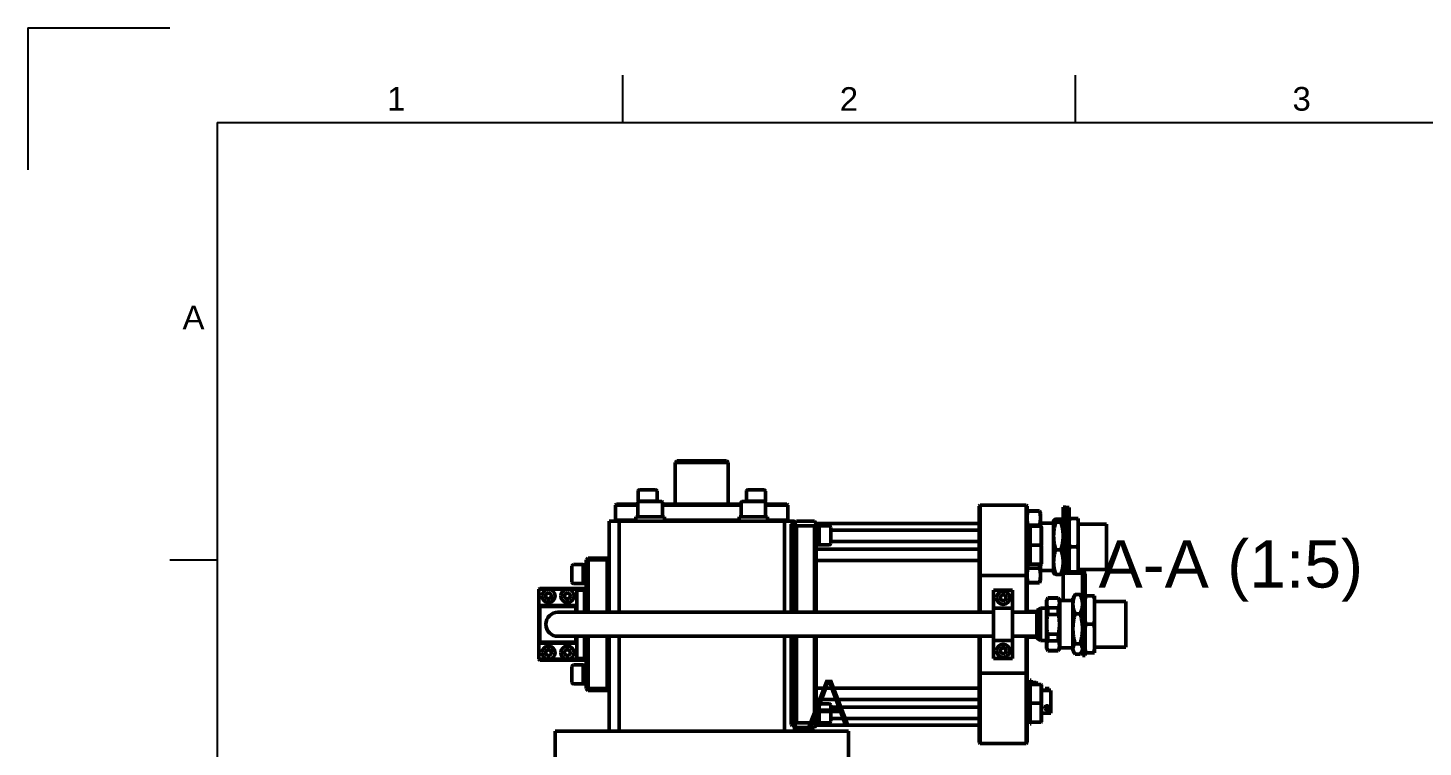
# Model space of a CAD drawing. Header units: millimetres. Extents: x 0 to 594, y 0 to 420.
# Drawn here: x 0 to 147.4, y 344 to 420 of the extents above; entities that cross this region are included whole.
import ezdxf
from ezdxf.enums import TextEntityAlignment as Align

# ---------------------------------------------------------------- set-up
doc = ezdxf.new("R2010")
doc.units = ezdxf.units.MM
doc.header["$LTSCALE"] = 0.75
for name, color, linetype, lineweight in [('Border', 7, 'Continuous', 25), ('Section Lines', 7, 'Continuous', 25), ('View Labels', 7, 'Continuous', 25), ('Visible', 7, 'Continuous', 50)]:
    doc.layers.add(name, color=color, linetype=linetype, lineweight=lineweight)
doc.styles.add('FusionTitle', font='')
doc.styles.get("Standard").update_dxf_attribs({"font": 'arial.ttf'})
doc.styles.get('FusionTitle').set_extended_font_data('Arial Unicode MS')

# ---------------------------------------------------------------- blocks, each defined once
blk = doc.blocks.new('ISO_A2_SHEET')
at = {"layer": 'Border'}
for p, q in [((0, 420), (15, 420)), ((0, 420), (0, 405)), ((62.8335, 415), (62.8335, 410)), ((110.6668, 415), (110.6668, 410)), ((20, 410), (584, 410)), ((20, 410), (20, 10)), ((15, 363.75), (20, 363.75))]:
    blk.add_line(p, q, dxfattribs=at)
at = {"layer": 'Border', "style": 'FusionTitle'}
for s, p in [('1', (38.91685, 412.5)), ('2', (86.75015, 412.5)), ('3', (134.58345, 412.5)), ('A', (17.5, 389.375))]:
    blk.add_text(s, height=2.5, dxfattribs=at).set_placement(p, align=Align.MIDDLE)

msp = doc.modelspace()

# ---------------------------------------------------------------- linework, layer by layer
at = {"layer": 'Visible'}
for p, q in [((68.6, 374.24), (68.4, 374.04)), ((68.4, 374.04), (74, 374.04)), ((68.4, 369.64), (68.4, 374.04)), ((68.6, 374.24), (73.8, 374.24)), ((73.8, 374.24), (74, 374.04)), ((74, 369.64), (74, 374.04)), ((64.47, 369.96), (64.47, 371.01)), ((64.62, 371.16), (66.32, 371.16)), ((66.47, 369.96), (66.47, 371.01)), ((75.92, 369.96), (75.92, 371.01)), ((76.07, 371.16), (77.77, 371.16)), ((77.92, 369.96), (77.92, 371.01)), ((62.2, 369.64), (62.1, 369.54)), ((62.1, 369.54), (64.45, 369.54)), ((62.1, 367.94), (62.1, 369.54)), ((62.2, 369.64), (64.45, 369.64)), ((64.45, 368.32), (64.45, 369.84)), ((64.47, 369.96), (66.47, 369.96)), ((64.48, 369.96), (64.48, 369.91)), ((64.53, 369.92), (66.97, 369.92)), ((66.46, 369.96), (66.46, 369.92)), ((67.05, 368.32), (67.05, 369.84)), ((67.05, 369.64), (75.35, 369.64)), ((67.05, 369.54), (75.35, 369.54)), ((75.35, 368.32), (75.35, 369.84)), ((75.43, 369.92), (77.87, 369.92)), ((75.92, 369.96), (77.92, 369.96)), ((75.94, 369.96), (75.94, 369.92)), ((77.91, 369.96), (77.91, 369.91)), ((77.95, 368.32), (77.95, 369.84)), ((77.95, 369.64), (80.2, 369.64)), ((77.95, 369.54), (80.3, 369.54)), ((80.2, 369.64), (80.3, 369.54)), ((80.3, 367.94), (80.3, 369.54)), ((100.5, 369.44), (100.6, 369.54)), ((100.5, 362.07), (100.5, 369.44)), ((100.6, 369.54), (100.6, 362.09)), ((100.6, 369.54), (105.48, 369.54)), ((105.48, 369.54), (105.48, 362.09)), ((105.58, 369.44), (105.48, 369.54)), ((105.58, 369.44), (105.58, 362.07)), ((105.58, 368.64), (105.66, 368.94)), ((105.66, 368.94), (105.66, 368.92)), ((105.66, 368.94), (106.89, 368.94)), ((105.66, 368.92), (106.89, 368.92)), ((106.89, 368.94), (106.89, 368.92)), ((106.98, 368.64), (106.89, 368.94)), ((106.98, 368.64), (106.98, 368.17)), ((109.38, 368.63), (109.38, 369.34)), ((109.38, 369.34), (109.68, 369.34)), ((109.38, 368.63), (109.38, 363.19)), ((109.68, 368.63), (109.68, 369.34)), ((110.02, 369.3), (109.68, 369.3)), ((109.68, 368.63), (109.68, 363.19)), ((110.02, 362.49), (110.02, 369.3)), ((61.4, 367.84), (61.4, 358.21)), ((62.47, 367.84), (61.4, 367.84)), ((62.1, 367.94), (64.24, 367.94)), ((62.2, 367.84), (62.1, 367.94)), ((62.47, 367.84), (62.47, 358.21)), ((62.47, 367.84), (79.93, 367.84)), ((64.24, 368.32), (67.25, 368.32)), ((64.24, 368.32), (64.24, 367.84)), ((67.25, 368.32), (67.25, 367.84)), ((67.25, 367.94), (75.14, 367.94)), ((75.14, 368.32), (78.15, 368.32)), ((75.14, 368.32), (75.14, 367.84)), ((78.15, 368.32), (78.15, 367.84)), ((78.15, 367.94), (80.3, 367.94)), ((79.93, 367.84), (79.93, 358.21)), ((79.93, 367.84), (81, 367.84)), ((80.2, 367.84), (80.3, 367.94)), ((80.64, 367.54), (81, 367.54)), ((80.64, 367.54), (80.64, 358.21)), ((81, 367.64), (80.76, 367.64)), ((81.2, 367.84), (81, 367.64)), ((81, 367.84), (81, 367.64)), ((81.2, 367.34), (81, 367.54)), ((81, 367.54), (81, 358.21)), ((81.2, 367.84), (83.1, 367.84)), ((83.1, 367.34), (81.2, 367.34)), ((81.2, 367.34), (81.2, 358.21)), ((83.3, 367.64), (83.1, 367.84)), ((83.1, 367.34), (83.3, 367.54)), ((83.1, 367.34), (83.1, 358.21)), ((83.3, 367.54), (83.3, 367.64)), ((83.3, 367.59), (100.5, 367.59)), ((83.3, 367.54), (83.3, 358.21)), ((83.62, 367.34), (83.62, 365.34)), ((83.62, 367.34), (84.67, 367.34)), ((84.82, 367.19), (84.82, 365.49)), ((105.58, 367.29), (105.9, 367.29)), ((105.66, 367.42), (105.66, 367.29)), ((106.89, 367.42), (105.66, 367.42)), ((105.9, 367.3), (105.9, 365.3)), ((105.9, 367.3), (107.06, 367.3)), ((106.89, 367.42), (106.89, 367.3)), ((106.98, 368.17), (106.98, 367.3)), ((106.98, 367.64), (108.38, 367.64)), ((107.06, 367.3), (107.06, 365.3)), ((107.1, 367.26), (107.06, 367.3)), ((107.1, 367.26), (107.1, 365.34)), ((108.38, 367.91), (108.38, 367.93)), ((108.38, 367.9), (108.38, 367.91)), ((108.38, 366.28), (108.38, 367.9)), ((109.13, 368.06), (108.62, 368.06)), ((108.62, 367.74), (109.13, 367.74)), ((109.38, 367.91), (109.37, 367.93)), ((110.12, 368.14), (110.02, 368.14)), ((110.88, 368.14), (110.12, 368.14)), ((110.98, 368.14), (110.88, 368.14)), ((110.98, 368.14), (110.98, 367.81)), ((110.98, 367.81), (110.98, 365.47)), ((110.98, 367.54), (113.98, 367.54)), ((113.98, 367.54), (113.98, 362.74)), ((84.82, 366.9), (100.5, 366.9)), ((84.82, 365.7), (100.5, 365.7)), ((108.38, 363.52), (108.38, 366.28)), ((83.3, 365.35), (83.62, 365.35)), ((83.3, 364.9), (100.5, 364.9)), ((83.62, 365.34), (84.67, 365.34)), ((105.58, 365.31), (105.73, 365.31)), ((105.58, 365.29), (105.9, 365.29)), ((105.9, 365.3), (105.9, 363.3)), ((105.9, 365.3), (107.06, 365.3)), ((107.1, 365.34), (107.06, 365.3)), ((107.06, 365.3), (107.06, 363.3)), ((107.1, 365.26), (107.06, 365.3)), ((107.1, 365.26), (107.1, 363.34)), ((108.62, 364.82), (109.13, 364.82)), ((110.12, 365.14), (110.88, 365.14)), ((110.98, 365.47), (110.98, 364.81)), ((110.98, 364.81), (110.98, 362.49)), ((57.48, 361.4), (57.48, 363.1)), ((58.68, 363.25), (57.63, 363.25)), ((58.68, 361.25), (58.68, 363.25)), ((59, 363.74), (59.1, 363.84)), ((59, 358.21), (59, 363.74)), ((59.2, 363.94), (59.1, 363.84)), ((59.1, 363.84), (59.2, 363.74)), ((59.2, 363.94), (61.2, 363.94)), ((61.2, 363.74), (59.2, 363.74)), ((59.2, 363.74), (59.2, 358.21)), ((61.3, 363.84), (61.2, 363.94)), ((61.2, 363.74), (61.3, 363.84)), ((61.2, 358.21), (61.2, 363.74)), ((61.3, 363.84), (61.4, 363.74)), ((83.3, 363.7), (100.5, 363.7)), ((105.58, 363.31), (105.9, 363.31)), ((105.66, 363.31), (105.66, 362.87)), ((105.66, 362.87), (106.89, 362.87)), ((105.9, 363.3), (107.06, 363.3)), ((106.89, 363.3), (106.89, 362.87)), ((106.98, 363.3), (106.98, 362.12)), ((106.98, 362.64), (108.38, 362.64)), ((107.1, 363.34), (107.06, 363.3)), ((108.38, 362.37), (108.38, 363.52)), ((109.68, 363.19), (109.38, 363.19)), ((109.38, 363.19), (109.38, 363.05)), ((109.38, 363.05), (109.38, 359.44)), ((109.39, 362.91), (109.68, 362.91)), ((109.39, 362.49), (109.39, 362.91)), ((109.68, 363.19), (109.68, 362.91)), ((109.68, 362.91), (109.68, 362.49)), ((110.98, 362.74), (113.98, 362.74)), ((58.68, 361.25), (57.63, 361.25)), ((58.68, 361.26), (59, 361.26)), ((100.5, 358.21), (100.5, 362.07)), ((100.6, 362.09), (105.48, 362.09)), ((100.6, 362.09), (100.6, 358.21)), ((105.48, 362.09), (105.48, 358.21)), ((105.58, 358.21), (105.58, 362.07)), ((105.58, 361.65), (105.66, 361.34)), ((105.66, 361.37), (105.66, 361.34)), ((106.89, 361.37), (105.66, 361.37)), ((105.66, 361.34), (106.89, 361.34)), ((106.98, 361.65), (106.89, 361.34)), ((106.89, 361.37), (106.89, 361.34)), ((106.98, 362.12), (106.98, 361.65)), ((108.38, 362.37), (108.38, 362.36)), ((109.13, 362.22), (108.62, 362.22)), ((109.38, 362.37), (109.37, 362.36)), ((109.39, 362.49), (109.68, 362.49)), ((109.78, 362.49), (111.32, 362.49)), ((111.32, 362.33), (109.78, 362.33)), ((111.42, 359.6), (111.42, 362.27)), ((111.72, 362.27), (111.72, 359.94)), ((54.1, 360.74), (54, 360.64)), ((58, 360.64), (54, 360.64)), ((54, 360.64), (54, 358.94)), ((57.9, 360.74), (54.1, 360.74)), ((54.82, 360.24), (54.65, 359.94)), ((54.65, 359.94), (54.82, 359.64)), ((55.17, 360.24), (54.82, 360.24)), ((55.34, 359.94), (55.17, 360.24)), ((55.17, 359.64), (55.34, 359.94)), ((56.82, 360.24), (56.65, 359.94)), ((56.65, 359.94), (56.82, 359.64)), ((57.17, 360.24), (56.82, 360.24)), ((57.34, 359.94), (57.17, 360.24)), ((57.17, 359.64), (57.34, 359.94)), ((58, 360.64), (57.9, 360.74)), ((57.9, 360.74), (58.8, 360.74)), ((58, 358.94), (58, 360.64)), ((58.8, 360.54), (58, 360.54)), ((58.9, 360.64), (58.8, 360.74)), ((58.8, 360.54), (58.9, 360.64)), ((58.8, 360.54), (58.8, 358.21)), ((59, 360.54), (58.9, 360.64)), ((102.04, 360.54), (102.04, 359.28)), ((102.04, 360.54), (104.04, 360.54)), ((102.86, 360.04), (102.69, 359.74)), ((102.69, 359.74), (102.86, 359.44)), ((103.21, 360.04), (102.86, 360.04)), ((103.38, 359.74), (103.21, 360.04)), ((103.21, 359.44), (103.38, 359.74)), ((104.04, 360.54), (104.04, 359.28)), ((107.62, 359.49), (107.76, 359.74)), ((107.76, 359.74), (107.76, 359.71)), ((107.76, 359.74), (108.87, 359.74)), ((107.76, 359.71), (108.87, 359.71)), ((108.87, 359.74), (108.87, 359.71)), ((109.02, 359.49), (108.87, 359.74)), ((110.42, 359.71), (110.52, 359.9)), ((110.42, 359.07), (110.42, 359.71)), ((110.66, 360.1), (111.17, 360.1)), ((111.42, 359.71), (111.31, 359.9)), ((111.72, 359.61), (111.72, 359.94)), ((111.82, 359.94), (111.72, 359.94)), ((111.82, 359.94), (112.58, 359.94)), ((112.68, 359.94), (112.58, 359.94)), ((112.68, 359.61), (112.68, 359.94)), ((54, 358.94), (54.1, 358.84)), ((54, 358.94), (58, 358.94)), ((54, 358.94), (54, 354.94)), ((54.1, 358.84), (57.9, 358.84)), ((54.1, 358.84), (54.1, 355.04)), ((54.82, 359.64), (55.17, 359.64)), ((56.82, 359.64), (57.17, 359.64)), ((57.9, 358.84), (58, 358.94)), ((57.9, 358.21), (57.9, 358.84)), ((58, 358.21), (58, 358.94)), ((102.04, 359.28), (102.04, 358.64)), ((102.04, 355.24), (102.04, 358.64)), ((104.04, 358.64), (102.04, 358.64)), ((102.86, 359.44), (103.21, 359.44)), ((104.04, 359.28), (104.04, 358.64)), ((104.04, 358.64), (104.04, 355.24)), ((106.62, 358.3), (105.58, 358.3)), ((106.62, 358.42), (107, 358.64)), ((106.62, 355.46), (106.62, 358.42)), ((107, 358.64), (107, 355.24)), ((107, 358.64), (107.62, 358.64)), ((107.62, 359.49), (107.62, 354.39)), ((107.76, 358.67), (107.76, 357.98)), ((108.87, 358.67), (107.76, 358.67)), ((108.87, 358.67), (108.87, 357.98)), ((109.02, 359.49), (109.02, 354.39)), ((109.02, 359.44), (110.42, 359.44)), ((110.42, 356.47), (110.42, 359.07)), ((111.42, 353.63), (111.42, 359.6)), ((111.72, 359.61), (111.72, 359.41)), ((111.72, 353.63), (111.72, 359.41)), ((112.68, 359.61), (112.68, 357.27)), ((112.68, 359.34), (116.02, 359.34)), ((116.02, 359.34), (116.02, 354.54)), ((63.6, 358.21), (56, 358.21)), ((63.6, 358.21), (102.04, 358.21)), ((104.04, 358.21), (106.62, 358.21)), ((107.76, 357.98), (108.87, 357.98)), ((110.66, 358.05), (111.17, 358.05)), ((111.82, 356.94), (112.58, 356.94)), ((112.68, 356.61), (112.68, 357.27)), ((56, 355.67), (63.6, 355.67)), ((57.9, 355.04), (57.9, 355.67)), ((58, 354.94), (58, 355.67)), ((58.8, 355.67), (58.8, 353.34)), ((59, 350.14), (59, 355.67)), ((59.2, 355.67), (59.2, 350.14)), ((61.2, 350.14), (61.2, 355.67)), ((61.4, 355.67), (61.4, 345.64)), ((62.47, 355.67), (62.47, 345.64)), ((63.6, 355.67), (102.04, 355.67)), ((79.93, 355.67), (79.93, 345.64)), ((80.64, 355.67), (80.64, 346.34)), ((81, 355.67), (81, 346.34)), ((81.2, 355.67), (81.2, 346.54)), ((83.1, 355.67), (83.1, 346.54)), ((83.3, 355.67), (83.3, 346.34)), ((100.5, 351.82), (100.5, 355.67)), ((100.6, 355.67), (100.6, 351.79)), ((104.04, 355.67), (106.62, 355.67)), ((105.48, 355.67), (105.48, 351.79)), ((105.58, 351.82), (105.58, 355.67)), ((106.62, 355.58), (105.58, 355.58)), ((106.62, 355.46), (107, 355.24)), ((107.76, 355.9), (107.76, 355.21)), ((108.87, 355.9), (107.76, 355.9)), ((108.87, 355.9), (108.87, 355.21)), ((110.42, 354.34), (110.42, 356.47)), ((112.68, 356.61), (112.68, 354.27)), ((54.1, 355.04), (54, 354.94)), ((58, 354.94), (54, 354.94)), ((54, 354.94), (54, 353.24)), ((57.9, 355.04), (54.1, 355.04)), ((54.82, 354.24), (54.65, 353.94)), ((54.65, 353.94), (54.82, 353.64)), ((55.17, 354.24), (54.82, 354.24)), ((55.34, 353.94), (55.17, 354.24)), ((55.17, 353.64), (55.34, 353.94)), ((56.82, 354.24), (56.65, 353.94)), ((56.65, 353.94), (56.82, 353.64)), ((57.17, 354.24), (56.82, 354.24)), ((57.34, 353.94), (57.17, 354.24)), ((57.17, 353.64), (57.34, 353.94)), ((58, 354.94), (57.9, 355.04)), ((58, 353.24), (58, 354.94)), ((102.04, 355.24), (104.04, 355.24)), ((102.04, 355.24), (102.04, 354.6)), ((102.04, 354.6), (102.04, 353.34)), ((102.86, 354.44), (102.69, 354.14)), ((102.69, 354.14), (102.86, 353.84)), ((103.21, 354.44), (102.86, 354.44)), ((102.86, 353.84), (103.21, 353.84)), ((103.38, 354.14), (103.21, 354.44)), ((103.21, 353.84), (103.38, 354.14)), ((104.04, 355.24), (104.04, 354.6)), ((104.04, 354.6), (104.04, 353.34)), ((107, 355.24), (107.62, 355.24)), ((107.62, 354.39), (107.76, 354.14)), ((107.76, 355.21), (108.87, 355.21)), ((107.76, 354.17), (107.76, 354.14)), ((108.87, 354.17), (107.76, 354.17)), ((107.76, 354.14), (108.87, 354.14)), ((109.02, 354.39), (108.87, 354.14)), ((108.87, 354.17), (108.87, 354.14)), ((109.02, 354.44), (110.42, 354.44)), ((110.42, 354.17), (110.42, 354.34)), ((110.42, 354.17), (110.52, 353.99)), ((111.17, 354.89), (110.66, 354.89)), ((111.42, 354.17), (111.31, 353.99)), ((111.72, 353.94), (111.82, 353.94)), ((111.82, 353.94), (112.58, 353.94)), ((112.58, 353.94), (112.68, 353.94)), ((112.68, 354.54), (116.02, 354.54)), ((112.68, 353.94), (112.68, 354.27)), ((54, 353.24), (54.1, 353.14)), ((54, 353.24), (58, 353.24)), ((54.1, 353.14), (57.9, 353.14)), ((54.82, 353.64), (55.17, 353.64)), ((56.82, 353.64), (57.17, 353.64)), ((57.48, 350.79), (57.48, 352.49)), ((58.68, 352.64), (57.63, 352.64)), ((57.9, 353.14), (58, 353.24)), ((58.8, 353.14), (57.9, 353.14)), ((58, 353.34), (58.8, 353.34)), ((58.68, 350.64), (58.68, 352.64)), ((58.9, 353.24), (58.8, 353.34)), ((58.8, 353.14), (58.9, 353.24)), ((59, 353.34), (58.9, 353.24)), ((102.04, 353.34), (104.04, 353.34)), ((111.17, 353.79), (110.66, 353.79)), ((111.42, 353.63), (111.72, 353.63)), ((100.5, 344.44), (100.5, 351.82)), ((100.6, 351.79), (100.6, 344.34)), ((105.48, 351.79), (100.6, 351.79)), ((105.48, 351.79), (105.48, 344.34)), ((105.58, 351.82), (105.58, 344.44)), ((105.89, 350.57), (105.89, 351.03)), ((105.99, 351.03), (105.89, 351.03)), ((105.99, 351.03), (105.99, 350.59)), ((58.68, 350.64), (57.63, 350.64)), ((58.68, 350.65), (59, 350.65)), ((59.1, 350.04), (59, 350.14)), ((59.2, 350.14), (59.1, 350.04)), ((59.1, 350.04), (59.2, 349.94)), ((59.2, 350.14), (61.2, 350.14)), ((61.2, 349.94), (59.2, 349.94)), ((61.3, 350.04), (61.2, 350.14)), ((61.2, 349.94), (61.3, 350.04)), ((61.4, 350.14), (61.3, 350.04)), ((83.3, 350.19), (100.5, 350.19)), ((105.89, 350.81), (105.58, 350.81)), ((105.58, 350.57), (105.9, 350.57)), ((105.9, 350.59), (105.9, 348.59)), ((105.9, 350.59), (107.06, 350.59)), ((105.99, 350.78), (106.52, 350.78)), ((106.59, 350.71), (106.59, 350.59)), ((107.06, 350.59), (107.06, 348.59)), ((107.1, 350.55), (107.06, 350.59)), ((107.1, 350.55), (107.1, 348.63)), ((107.49, 349.94), (107.1, 349.94)), ((107.49, 350.14), (107.89, 350.14)), ((107.49, 349.94), (107.49, 350.14)), ((107.89, 349.94), (107.89, 350.14)), ((108.09, 349.94), (107.89, 349.94)), ((108.09, 349.94), (108.09, 347.54)), ((83.3, 348.99), (100.5, 348.99)), ((83.62, 348.54), (83.62, 346.54)), ((83.62, 348.54), (84.67, 348.54)), ((84.82, 348.39), (84.82, 346.69)), ((84.82, 348.19), (100.5, 348.19)), ((105.58, 348.6), (105.9, 348.6)), ((105.75, 348.58), (105.9, 348.58)), ((105.89, 348.6), (105.89, 348.58)), ((105.9, 348.59), (105.9, 346.59)), ((105.9, 348.59), (107.06, 348.59)), ((107.1, 348.63), (107.06, 348.59)), ((107.06, 348.59), (107.06, 346.59)), ((107.1, 348.55), (107.06, 348.59)), ((107.1, 348.55), (107.1, 346.63)), ((107.49, 348.14), (107.49, 348.04)), ((107.89, 348.14), (107.89, 348.04)), ((81.2, 346.54), (81, 346.34)), ((81.2, 346.54), (83.1, 346.54)), ((83.3, 346.34), (83.1, 346.54)), ((83.3, 346.55), (83.62, 346.55)), ((83.62, 346.54), (84.67, 346.54)), ((84.82, 346.99), (100.5, 346.99)), ((105.58, 346.6), (105.9, 346.6)), ((105.89, 346.6), (105.89, 346.43)), ((105.99, 346.43), (105.89, 346.43)), ((105.9, 346.59), (107.06, 346.59)), ((105.99, 346.59), (105.99, 346.43)), ((107.1, 346.63), (107.06, 346.59)), ((108.09, 347.54), (107.1, 347.54)), ((55.7, 345.64), (86.7, 345.64)), ((55.7, 342.68), (55.7, 345.64)), ((81, 346.34), (80.64, 346.34)), ((80.76, 346.24), (81, 346.24)), ((81.2, 346.04), (81, 346.24)), ((81, 346.24), (81, 345.64)), ((83.1, 346.04), (81.2, 346.04)), ((83.1, 346.04), (83.3, 346.24)), ((83.3, 346.24), (83.3, 346.34)), ((83.3, 346.29), (100.5, 346.29)), ((86.7, 342.68), (86.7, 345.64)), ((100.5, 344.44), (100.6, 344.34)), ((100.6, 344.34), (105.48, 344.34)), ((105.58, 344.44), (105.48, 344.34))]:
    msp.add_line(p, q, dxfattribs=at)
at = {"layer": 'Visible', "extrusion": (0, 0, -1)}
for centre in [(-55, 359.94), (-57, 359.94), (-103.04, 359.74), (-55, 353.94), (-57, 353.94), (-103.04, 354.14)]:
    msp.add_circle(centre, 0.7, dxfattribs=at)
for centre, radius, start, end in [((-64.62, 371.01), 0.15, 0, 90), ((-66.32, 371.01), 0.15, 90, 180), ((-76.07, 371.01), 0.15, 0, 90), ((-77.77, 371.01), 0.15, 90, 180), ((-64.53, 369.84), 0.08, 0, 90), ((-66.97, 369.84), 0.08, 90, 180), ((-75.43, 369.84), 0.08, 0, 90), ((-77.87, 369.84), 0.08, 90, 180), ((-84.67, 367.19), 0.15, 90, 180), ((-84.67, 365.49), 0.15, 180, 270), ((-57.63, 363.1), 0.15, 0, 90), ((-57.63, 361.4), 0.15, 270, 0), ((-55, 359.94), 0.3, 330, 30), ((-55, 359.94), 0.3, 210, 270), ((-55, 359.94), 0.3, 150, 210), ((-57, 359.94), 0.3, 330, 30), ((-57, 359.94), 0.3, 210, 270), ((-57, 359.94), 0.3, 150, 210), ((-103.04, 359.74), 0.3, 330, 30), ((-103.04, 359.74), 0.3, 150, 210), ((-103.04, 359.74), 0.3, 210, 270), ((-55, 353.94), 0.3, 330, 30), ((-55, 353.94), 0.3, 150, 210), ((-57, 353.94), 0.3, 330, 30), ((-57, 353.94), 0.3, 150, 210), ((-103.04, 354.14), 0.3, 330, 30), ((-103.04, 354.14), 0.3, 210, 270), ((-103.04, 354.14), 0.3, 150, 210), ((-55, 353.94), 0.3, 210, 270), ((-57, 353.94), 0.3, 210, 270), ((-57.63, 352.49), 0.15, 0, 90), ((-57.63, 350.79), 0.15, 270, 0), ((-106.52, 350.71), 0.075, 90, 180), ((-84.67, 348.39), 0.15, 90, 180), ((-84.67, 346.69), 0.15, 180, 270)]:
    msp.add_arc(centre, radius, start, end, dxfattribs=at)
at = {"layer": 'Visible'}
for centre, radius, start, end in [((55, 359.94), 0.3, 90, 150), ((55, 359.94), 0.3, 210, 270), ((55, 359.94), 0.3, 30, 90), ((57, 359.94), 0.3, 90, 150), ((57, 359.94), 0.3, 210, 270), ((57, 359.94), 0.3, 30, 90), ((103.04, 359.74), 0.3, 90, 150), ((103.04, 359.74), 0.3, 30, 90), ((103.04, 359.74), 0.3, 210, 270), ((56, 356.94), 1.27, 90, 270), ((55, 353.94), 0.3, 90, 150), ((55, 353.94), 0.3, 30, 90), ((57, 353.94), 0.3, 90, 150), ((57, 353.94), 0.3, 30, 90), ((103.04, 354.14), 0.3, 90, 150), ((103.04, 354.14), 0.3, 210, 270), ((103.04, 354.14), 0.3, 30, 90), ((55, 353.94), 0.3, 210, 270), ((57, 353.94), 0.3, 210, 270), ((107.69, 351.13), 1.2, 260.4292, 279.5708)]:
    msp.add_arc(centre, radius, start, end, dxfattribs=at)
for centre, major_axis, ratio, start_param, end_param in [((76.92, 369.96), (0, 1.71), 0.57735, 1.570796, 1.594173), ((66.94, 375.23), (17.5, 0), 0.707107, -0.670606, -0.66033), ((83.62, 366.34), (-1.71, 0), 0.57735, -1.570796, -1.382693), ((105.58, 366.3), (-1.71, 0.13), 0.572955, 1.701551, 1.802043), ((59, 362.25), (1.71, 0), 0.57735, 1.570796, 1.7589), ((109.78, 363.05), (0, 0.555), 0.720896, 1.570796, 1.823477), ((109.78, 362.55), (-0.1, 0), 0.555939, 0, 1.570796), ((59, 351.64), (-1.71, 0), 0.57735, -1.570796, -1.382693), ((83.62, 347.54), (-1.71, 0), 0.57735, -1.570796, -1.382693), ((105.9, 347.59), (-1.71, 0.13), 0.572955, -1.440042, -1.33955), ((66.94, 338.65), (17.5, 0), 0.707107, 0.66033, 0.670606)]:
    msp.add_ellipse(centre, major_axis=major_axis, ratio=ratio, start_param=start_param, end_param=end_param, dxfattribs=at)
at = {"layer": 'Visible', "extrusion": (0, 0, -1)}
for centre, major_axis, ratio, start_param, end_param in [((83.3, 366.34), (-1.71, 0), 0.57735, 1.570796, 1.664431), ((105.9, 366.3), (-1.71, 0.13), 0.572955, 4.669246, 4.675631), ((58.68, 362.25), (1.71, 0), 0.57735, -1.570796, -1.477162), ((109.78, 362.55), (0.4, 0), 0.555939, 1.570796, 2.888912), ((111.32, 362.27), (0.4, 0), 0.555939, -1.570796, 0), ((111.32, 362.27), (-0.1, 0), 0.555939, 1.570796, 3.141593), ((58.68, 351.64), (-1.71, 0), 0.57735, 1.570796, 1.664431), ((83.3, 347.54), (1.71, 0), 0.57735, -1.570796, -1.477162), ((105.58, 347.59), (-1.71, 0.13), 0.572955, 1.527653, 1.534038), ((107.69, 348.04), (0.2, 0), 0.866025, 3.141593, 9.424778)]:
    msp.add_ellipse(centre, major_axis=major_axis, ratio=ratio, start_param=start_param, end_param=end_param, dxfattribs=at)
at = {"layer": 'Visible'}
for points, weights in [([(105.58, 368.17), (105.58, 368.53), (105.66, 368.92)], [1.85474968396, 1.85474968396, 1.77667369973]), ([(106.89, 368.92), (106.98, 368.53), (106.98, 368.17)], [1.77667369973, 1.85474968396, 1.85474968396]), ([(105.66, 367.42), (105.58, 367.81), (105.58, 368.17)], [1.77667369973, 1.85474968396, 1.85474968396]), ([(106.98, 368.17), (106.98, 367.81), (106.89, 367.42)], [1.85474968396, 1.85474968396, 1.77667369973]), ([(108.38, 367.9), (108.38, 367.98), (108.62, 368.06)], [1.375, 1.375, 1.27627944178]), ([(108.62, 367.74), (108.38, 367.82), (108.38, 367.9)], [1.27627944153, 1.375, 1.375]), ([(108.38, 366.28), (108.38, 366.95), (108.62, 367.74)], [1.375, 1.375, 1.27627944178]), ([(109.38, 367.9), (109.38, 367.98), (109.13, 368.06)], [1.375, 1.375, 1.27627944163]), ([(109.13, 367.74), (109.38, 367.82), (109.38, 367.9)], [1.27627944163, 1.375, 1.375]), ([(109.38, 366.28), (109.38, 366.95), (109.13, 367.74)], [1.375, 1.375, 1.27627944163]), ([(110.02, 367.81), (110.06, 367.97), (110.12, 368.14)], [1.31937879216, 1.30363895187, 1.28402614411]), ([(110.88, 368.14), (110.93, 367.97), (110.98, 367.81)], [1.28402614398, 1.30363895181, 1.31937879216]), ([(108.62, 364.82), (108.38, 365.6), (108.38, 366.28)], [1.27627944171, 1.375, 1.375]), ([(109.38, 366.28), (109.38, 365.6), (109.13, 364.82)], [1.375, 1.375, 1.27627944163]), ([(105.58, 365.29), (105.58, 365.3), (105.58, 365.31)], [1.85395474691, 1.85383548095, 1.85369832128]), ([(108.38, 363.52), (108.38, 364.12), (108.62, 364.82)], [1.375, 1.375, 1.27627944151]), ([(109.38, 363.52), (109.38, 364.12), (109.13, 364.82)], [1.375, 1.375, 1.27627944163]), ([(110.12, 365.14), (110.06, 365.31), (110.02, 365.47)], [1.28402614386, 1.30363895177, 1.31937879216]), ([(110.02, 364.81), (110.06, 364.97), (110.12, 365.14)], [1.31937879216, 1.30363895184, 1.28402614405]), ([(110.98, 365.47), (110.93, 365.31), (110.88, 365.14)], [1.31937879216, 1.30363895181, 1.28402614398]), ([(110.88, 365.14), (110.93, 364.97), (110.98, 364.81)], [1.28402614398, 1.30363895181, 1.31937879216]), ([(105.58, 362.12), (105.58, 362.48), (105.66, 362.87)], [1.85474968396, 1.85474968396, 1.77667369973]), ([(106.89, 362.87), (106.98, 362.48), (106.98, 362.12)], [1.77667369973, 1.85474968396, 1.85474968396]), ([(108.62, 362.22), (108.38, 362.92), (108.38, 363.52)], [1.27627944153, 1.375, 1.375]), ([(109.13, 362.22), (109.38, 362.92), (109.38, 363.52)], [1.27627944163, 1.375, 1.375]), ([(105.66, 361.37), (105.58, 361.76), (105.58, 362.12)], [1.77667369973, 1.85474968396, 1.85474968396]), ([(106.98, 362.12), (106.98, 361.76), (106.89, 361.37)], [1.85474968396, 1.85474968396, 1.77667369973]), ([(108.38, 362.36), (108.42, 362.29), (108.62, 362.22)], [1.3714073438, 1.3561673415, 1.27627944178]), ([(109.37, 362.36), (109.33, 362.29), (109.13, 362.22)], [1.3714073438, 1.35616734149, 1.27627944163]), ([(107.76, 358.67), (107.54, 359.19), (107.76, 359.71)], [1.45768675487, 1.56981650524, 1.45768675487]), ([(108.87, 359.71), (109.09, 359.19), (108.87, 358.67)], [1.49203621812, 1.60680823489, 1.49203621812]), ([(110.42, 359.07), (110.42, 359.55), (110.66, 360.1)], [1.375, 1.375, 1.27627944178]), ([(110.66, 360.1), (110.58, 359.99), (110.52, 359.9)], [1.27627944153, 1.30933652161, 1.33132427064]), ([(111.17, 360.1), (111.26, 359.99), (111.31, 359.9)], [1.27627944163, 1.30933652165, 1.33132427064]), ([(111.42, 359.07), (111.42, 359.55), (111.17, 360.1)], [1.375, 1.375, 1.27627944163]), ([(111.72, 359.61), (111.76, 359.77), (111.82, 359.94)], [1.31937879216, 1.30363895177, 1.28402614388]), ([(112.58, 359.94), (112.63, 359.77), (112.68, 359.61)], [1.28402614398, 1.30363895181, 1.31937879216]), ([(110.66, 358.05), (110.42, 358.6), (110.42, 359.07)], [1.27627944171, 1.375, 1.375]), ([(111.17, 358.05), (111.42, 358.6), (111.42, 359.07)], [1.27627944163, 1.375, 1.375]), ([(107.76, 355.9), (107.54, 356.94), (107.76, 357.98)], [1.45764468372, 1.56977119786, 1.45764468372]), ([(108.87, 355.9), (109.09, 356.94), (108.87, 357.98)], [1.49203621812, 1.60680823489, 1.49203621812]), ([(110.42, 356.47), (110.42, 357.2), (110.66, 358.05)], [1.375, 1.375, 1.27627944151]), ([(111.17, 358.05), (111.42, 357.2), (111.42, 356.47)], [1.27627944163, 1.375, 1.375]), ([(111.82, 356.94), (111.76, 357.11), (111.72, 357.27)], [1.28402614411, 1.30363895187, 1.31937879216]), ([(111.72, 356.61), (111.76, 356.77), (111.82, 356.94)], [1.31937879216, 1.30363895177, 1.28402614388]), ([(112.68, 357.27), (112.63, 357.11), (112.58, 356.94)], [1.31937879216, 1.30363895181, 1.28402614398]), ([(112.58, 356.94), (112.63, 356.77), (112.68, 356.61)], [1.28402614398, 1.30363895181, 1.31937879216]), ([(110.66, 354.89), (110.42, 355.74), (110.42, 356.47)], [1.27627944153, 1.375, 1.375]), ([(111.17, 354.89), (111.42, 355.74), (111.42, 356.47)], [1.27627944163, 1.375, 1.375]), ([(107.76, 354.17), (107.54, 354.69), (107.76, 355.21)], [1.45768675487, 1.56981650524, 1.45768675487]), ([(108.87, 355.21), (109.09, 354.69), (108.87, 354.17)], [1.49203621812, 1.60680823489, 1.49203621812]), ([(110.42, 354.34), (110.42, 354.6), (110.66, 354.89)], [1.375, 1.375, 1.27627944178]), ([(110.66, 353.79), (110.42, 354.09), (110.42, 354.34)], [1.27627944153, 1.375, 1.375]), ([(111.42, 354.34), (111.42, 354.6), (111.17, 354.89)], [1.375, 1.375, 1.27627944163]), ([(111.17, 353.79), (111.42, 354.09), (111.42, 354.34)], [1.27627944163, 1.375, 1.375]), ([(111.82, 353.94), (111.76, 354.11), (111.72, 354.27)], [1.28402614398, 1.30363895181, 1.31937879216]), ([(112.68, 354.27), (112.63, 354.11), (112.58, 353.94)], [1.31937879216, 1.30363895181, 1.28402614398])]:
    msp.add_rational_spline(points, weights, degree=2, dxfattribs=at)
for points in [[(100.5, 362.07), (100.53, 362.08), (100.56, 362.08), (100.6, 362.09)], [(105.48, 362.09), (105.51, 362.08), (105.54, 362.08), (105.58, 362.07)], [(100.6, 351.79), (100.56, 351.8), (100.53, 351.81), (100.5, 351.82)], [(105.58, 351.82), (105.54, 351.81), (105.51, 351.8), (105.48, 351.79)]]:
    msp.add_open_spline(points, degree=3, dxfattribs=at)
for points, knots in [([(107.49, 348.14), (107.49, 348.16), (107.49, 348.19), (107.51, 348.23), (107.53, 348.25), (107.56, 348.29), (107.58, 348.3), (107.63, 348.32), (107.66, 348.32), (107.69, 348.32)], [0.4529313, 0.4529313, 0.4529313, 0.4529313, 0.4906751, 0.4906751, 0.5284189, 0.5284189, 0.5661637, 0.5661637, 0.6039084, 0.6039084, 0.6039084, 0.6039084]), ([(107.69, 348.32), (107.71, 348.32), (107.74, 348.32), (107.79, 348.3), (107.81, 348.29), (107.84, 348.25), (107.86, 348.23), (107.88, 348.19), (107.89, 348.16), (107.89, 348.14)], [0, 0, 0, 0, 0.0377448, 0.0377448, 0.0754896, 0.0754896, 0.1132333, 0.1132333, 0.1509771, 0.1509771, 0.1509771, 0.1509771])]:
    msp.add_open_spline(points, degree=3, knots=knots, dxfattribs=at)

# ---------------------------------------------------------------- block references
at = {"layer": 'Border'}
msp.add_blockref('ISO_A2_SHEET', (0, 0), dxfattribs=at)

# ---------------------------------------------------------------- texts
at = {"layer": 'Section Lines', "insert": (84.61, 348.57), "char_height": 5, "attachment_point": 5}
msp.add_mtext('A', dxfattribs=at)
at = {"layer": 'View Labels', "insert": (127.1, 359.32), "char_height": 5, "width": 30.2149, "attachment_point": 8}
msp.add_mtext('A-A (1:5)', dxfattribs=at)

doc.saveas('drawing.dxf')
